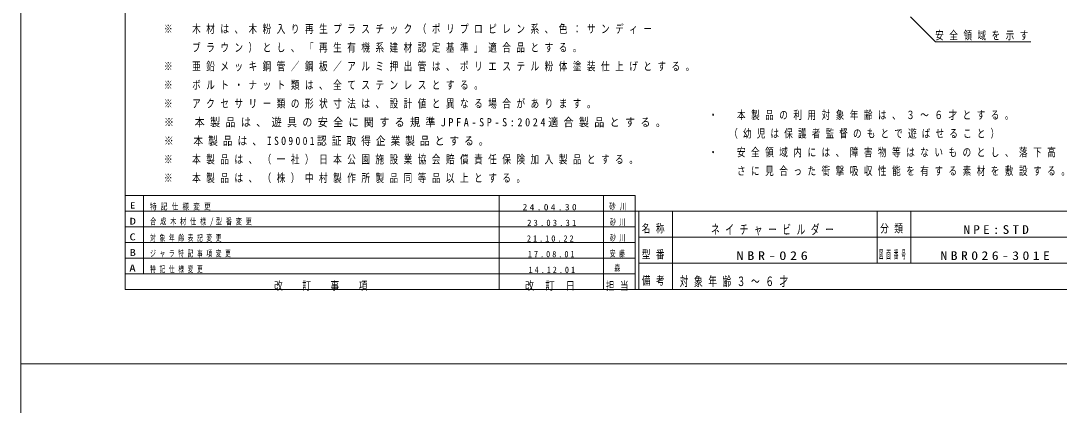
# Model space of a CAD drawing. Units: millimetres on the paper. Extents: x 0 to 420, y -594 to 297.
# Drawn here: x 0 to 278.9, y -11.1 to 92.1 of the extents above; entities that cross this region are included whole.
import ezdxf
from ezdxf.enums import TextEntityAlignment as Align

# ---------------------------------------------------------------- set-up
doc = ezdxf.new("R2010")
doc.units = ezdxf.units.MM
for name, color, linetype, lineweight in [('0_2', 7, 'Continuous', 13), ('2D_DIMENSION', 7, 'Continuous', 13), ('AM_5', 7, 'Continuous', 13), ('FMT', 7, 'Continuous', 13), ('FMT-TXT', 7, 'Continuous', 13), ('TEXT', 7, 'Continuous', 13)]:
    doc.layers.add(name, color=color, linetype=linetype, lineweight=lineweight)
doc.styles.add('ＭＳ ゴシック', font='')
doc.styles.get('ＭＳ ゴシック').set_extended_font_data('MS Gothic')

msp = doc.modelspace()

# ---------------------------------------------------------------- linework, layer by layer
at = {"layer": '0_2'}
for points in [[(0, 297), (420, 297), (420, 0), (0, 0)], [(0, 0), (420, 0), (420, -297), (0, -297)]]:
    msp.add_lwpolyline(points, close=True, dxfattribs=at)
at = {"layer": '2D_DIMENSION'}
for p, q in [((238.99, 93.074), (245.625, 86.374)), ((245.625, 86.374), (271.262, 86.374))]:
    msp.add_line(p, q, dxfattribs=at)
at = {"layer": 'AM_5'}
for p, q in [((165, 45.2), (28, 45.2)), ((33, 41), (33, 45.2)), ((128.5, 41), (128.5, 45.2)), ((156.5, 41), (156.5, 45.2)), ((165, 41), (165, 45.2))]:
    msp.add_line(p, q, dxfattribs=at)
at = {"layer": 'FMT'}
for p, q in [((28, 20), (28, 277)), ((28, 41), (403, 41)), ((33, 41), (33, 24.2)), ((128.5, 41), (128.5, 20)), ((156.5, 41), (156.5, 20)), ((165, 41), (165, 20)), ((166, 41), (166, 20)), ((175, 41), (175, 20)), ((230, 41), (230, 27)), ((239, 41), (239, 27)), ((28, 36.8), (165, 36.8)), ((166, 34), (306, 34)), ((28, 32.6), (165, 32.6)), ((28, 28.4), (165, 28.4)), ((166, 27), (306, 27)), ((28, 24.2), (165, 24.2)), ((403, 20), (28, 20))]:
    msp.add_line(p, q, dxfattribs=at)

# ---------------------------------------------------------------- texts
at = {"layer": '2D_DIMENSION', "insert": (245.584, 86.79), "char_height": 2.199, "attachment_point": 7, "style": 'ＭＳ ゴシック'}
msp.add_mtext('\\T1.64;\\W0.75;安全領域を示す', dxfattribs=at)
at = {"layer": 'FMT-TXT', "style": 'ＭＳ ゴシック'}
for s, height, width, p in [('D', 1.833, 1.35, (29.25, 36.817)), ('C', 1.833, 1.35, (29.19, 32.617)), ('B', 1.833, 1.35, (29.25, 28.417)), ('A', 1.833, 1.4, (29.131, 24.217)), ('森', 1.686, 0.65, (159.439, 24.383))]:
    msp.add_text(s, height=height, dxfattribs=dict(at, width=width)).set_placement(p, align=Align.BOTTOM_LEFT)
at = {"layer": 'FMT-TXT', "attachment_point": 7, "style": 'ＭＳ ゴシック'}
for s, insert, char_height in [('\\T1.62;\\W0.7;合成木材仕様/型番変更', (34.755, 36.983), 1.686), ('\\T1.64;\\W0.65;砂川', (158.266, 36.983), 1.686), ('\\T1.5;23.03.31', (135.994, 36.983), 1.686), ('\\T1.64;\\W0.75;名称', (166.8, 35), 2.199), ('\\T1.64;\\W0.65;ネイチャービルダー', (185.385, 34.467), 2.566), ('\\T1.64;\\W0.75;分類', (230.8, 35), 2.199), ('\\T1.5;\\W1.1;NPE:STD', (253.174, 34.833), 2.346), ('\\T1.64;\\W0.65;対象年齢表記変更', (34.755, 32.783), 1.686), ('\\T1.5;\\W0.95;21.10.22', (135.945, 32.783), 1.686), ('\\T1.64;\\W0.65;砂川', (158.266, 32.783), 1.686), ('\\T1.64;\\W0.65;ジャラ特記事項変更', (34.755, 28.583), 1.686), ('\\T1.64;\\W0.65;安藤', (158.197, 28.583), 1.686), ('\\T1.64;\\W0.75;型番', (166.8, 28), 2.199), ('\\T1.64;\\W0.4;図面番号', (230.43, 28), 2.199), ('\\T1.5;\\W0.95;17.08.01', (136.191, 28.583), 1.686), ('\\T1.5;\\W1.2;NBR-026', (192.214, 27.833), 2.346), ('\\T1.5;\\W1.15;NBR026-301E', (247.003, 27.833), 2.346), ('\\T1.64;\\W0.65;特記仕様変更', (34.755, 24.383), 1.686), ('\\T1.5;\\W0.9;14.12.01', (136.389, 24.383), 1.686), ('\\T1.64;\\W0.75;改\u3000訂\u3000事\u3000項', (68.05, 19.6), 2.199), ('\\T1.5;\\W0.8;改\\~訂\\~日', (135.4, 19.6), 2.199), ('\\T1.64;\\W0.75;担当', (157.15, 19.6), 2.199), ('\\T1.64;\\W0.75;備考', (166.8, 21), 2.199), ('\\T1.64;\\W0.65;対象年齢３～６才', (176.975, 20.583), 2.566)]:
    msp.add_mtext(s, dxfattribs=dict(at, insert=insert, char_height=char_height))
at = {"layer": 'TEXT', "style": 'ＭＳ ゴシック', "width": 1.2}
msp.add_text('E', height=1.686, dxfattribs=at).set_placement((29.405, 41.183), align=Align.BOTTOM_LEFT)
at = {"layer": 'TEXT', "attachment_point": 7, "style": 'ＭＳ ゴシック'}
for s, insert, char_height in [('\\T1.64;\\W0.75;※\u3000木材は、木粉入り再生プラスチック（ポリプロピレン系、色：サンディー', (38.451, 88.485), 2.199), ('\\T1.64;\\W0.75;\u3000\u3000ブラウン）とし、「再生有機系建材認定基準」適合品とする。', (38.451, 83.485), 2.199), ('\\T1.64;\\W0.75;※\u3000亜鉛メッキ鋼管／鋼板／アルミ押出管は、ポリエステル粉体塗装仕上げとする。', (38.451, 78.485), 2.199), ('\\T1.64;\\W0.75;※\u3000ボルト・ナット類は、全てステンレスとする。', (38.451, 73.485), 2.199), ('\\T1.64;\\W0.75;※\u3000アクセサリー類の形状寸法は、設計値と異なる場合があります。', (38.451, 68.485), 2.199), ('\\T1.64;\\W0.75;・\u3000本製品の利用対象年齢は、３～６才とする。', (184.773, 65.421), 2.199), ('\\T1.53;\\W0.9;※\u3000本製品は、遊具の安全に関する規準JPFA-SP-S:2024適合製品とする。', (38.451, 63.485), 2.199), ('\\T1.6;\\W0.75;\\~\u3000（幼児は保護者監督のもとで遊ばせること）', (184.773, 60.421), 2.199), ('\\T1.51;\\W0.85;※\u3000本製品は、ISO9001認証取得企業製品とする。', (38.451, 58.485), 2.199), ('\\T1.64;\\W0.75;※\u3000本製品は、（一社）日本公園施設業協会賠償責任保険加入製品とする。', (38.451, 53.485), 2.199), ('\\T1.64;\\W0.75;・\u3000安全領域内には、障害物等はないものとし、落下高', (184.773, 55.421), 2.199), ('\\T1.64;\\W0.75;\u3000\u3000さに見合った衝撃吸収性能を有する素材を敷設する。', (184.773, 50.421), 2.199), ('\\T1.64;\\W0.75;※\u3000本製品は、（株）中村製作所製品同等品以上とする。', (38.451, 48.485), 2.199), ('\\T1.64;\\W0.75;特記仕様変更', (34.717, 41.183), 1.686), ('\\T1.5;\\W1.1;24.04.30', (134.779, 41.183), 1.686), ('\\T1.64;\\W0.75;砂川', (157.99, 41.183), 1.686)]:
    msp.add_mtext(s, dxfattribs=dict(at, insert=insert, char_height=char_height))

doc.saveas('drawing.dxf')
